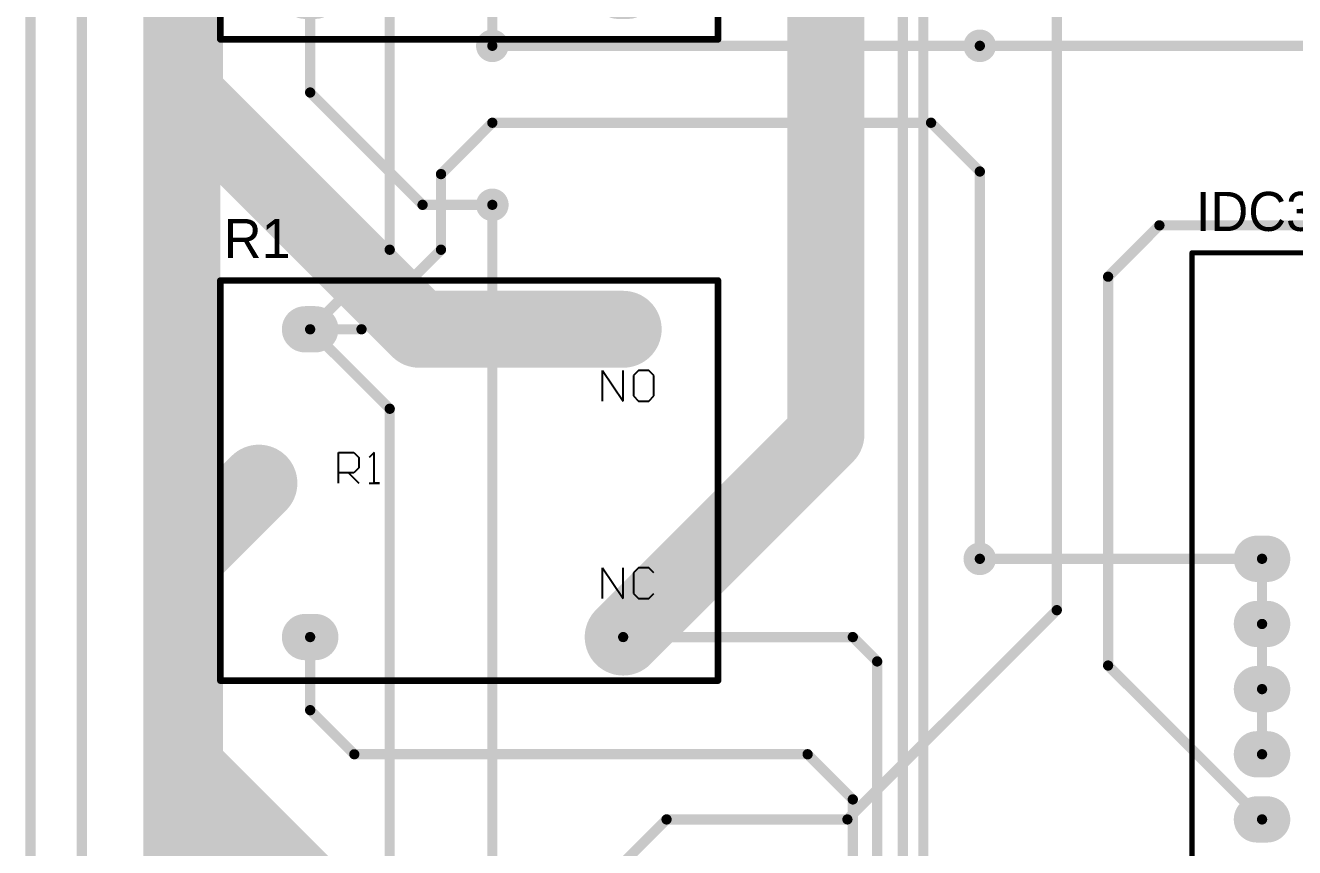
# Model space of a CAD drawing. Header units: millimetres. Extents: x 1.1 to 12.7, y 1.1 to 8.9.
# Drawn here: x 1.189 to 3.137, y 5.591 to 6.853 of the extents above; entities that cross this region are included whole.
import ezdxf

# ---------------------------------------------------------------- set-up
doc = ezdxf.new("R2010")
doc.units = ezdxf.units.MM
doc.header["$MEASUREMENT"] = 0
for name, color, linetype in [('BottomLayer', 5, 'Continuous'), ('BottomSolder', 6, 'Continuous'), ('Mechanical29', 56, 'Continuous'), ('MultiLayer', 9, 'Continuous'), ('PadHoleLayer', 156, 'Continuous'), ('TopLayer', 1, 'Continuous'), ('TopOverlay', 2, 'Continuous'), ('TopSolder', 216, 'Continuous'), ('ViaHoleLayer', 16, 'Continuous')]:
    doc.layers.add(name, color=color, linetype=linetype)

# ---------------------------------------------------------------- blocks, each defined once
blk = doc.blocks.new('RELAYARP03F_22')
at = {"layer": 'BottomLayer', "const_width": 0.063}
for points in [[(-0.2323, 0.2362), (-0.248, 0.2362)], [(0.248, 0.2362), (0.2323, 0.2362)], [(-0.311, 0), (-0.3268, 0)], [(-0.2323, -0.2362), (-0.248, -0.2362)], [(0.248, -0.2362), (0.2323, -0.2362)]]:
    blk.add_lwpolyline(points, dxfattribs=at)
at = {"layer": 'BottomLayer', "const_width": 0.0315}
for points in [[(-0.2638, 0.2362, 1), (-0.2323, 0.2362, 1)], [(-0.248, 0.2362, 1), (-0.2165, 0.2362, 1)], [(0.2165, 0.2362, 1), (0.248, 0.2362, 1)], [(0.2323, 0.2362, 1), (0.2638, 0.2362, 1)], [(-0.3425, 0, 1), (-0.311, 0, 1)], [(-0.3268, 0, 1), (-0.2953, 0, 1)], [(-0.2638, -0.2362, 1), (-0.2323, -0.2362, 1)], [(-0.248, -0.2362, 1), (-0.2165, -0.2362, 1)], [(0.2165, -0.2362, 1), (0.248, -0.2362, 1)], [(0.2323, -0.2362, 1), (0.2638, -0.2362, 1)]]:
    blk.add_lwpolyline(points, format="xyb", close=True, dxfattribs=at)
at = {"layer": 'BottomSolder', "const_width": 0.071}
for points in [[(-0.2323, 0.2362), (-0.248, 0.2362)], [(0.248, 0.2362), (0.2323, 0.2362)], [(-0.311, 0), (-0.3268, 0)], [(-0.2323, -0.2362), (-0.248, -0.2362)], [(0.248, -0.2362), (0.2323, -0.2362)]]:
    blk.add_lwpolyline(points, dxfattribs=at)
at = {"layer": 'BottomSolder', "const_width": 0.0355}
for points in [[(-0.2658, 0.2362, 1), (-0.2303, 0.2362, 1)], [(-0.25, 0.2362, 1), (-0.2145, 0.2362, 1)], [(0.2145, 0.2362, 1), (0.25, 0.2362, 1)], [(0.2303, 0.2362, 1), (0.2658, 0.2362, 1)], [(-0.3445, 0, 1), (-0.309, 0, 1)], [(-0.3288, 0, 1), (-0.2933, 0, 1)], [(-0.2658, -0.2362, 1), (-0.2303, -0.2362, 1)], [(-0.25, -0.2362, 1), (-0.2145, -0.2362, 1)], [(0.2145, -0.2362, 1), (0.25, -0.2362, 1)], [(0.2303, -0.2362, 1), (0.2658, -0.2362, 1)]]:
    blk.add_lwpolyline(points, format="xyb", close=True, dxfattribs=at)
at = {"layer": 'Mechanical29'}
for p, q in [((0.2087, 0.126), (0.2087, 0.1732)), ((0.2087, 0.1732), (0.2401, 0.126)), ((0.2401, 0.126), (0.2401, 0.1732)), ((0.2638, 0.1732), (0.2559, 0.1653)), ((0.2559, 0.1653), (0.2559, 0.1339)), ((0.2795, 0.1732), (0.2638, 0.1732)), ((0.2874, 0.1653), (0.2795, 0.1732)), ((0.2874, 0.1339), (0.2874, 0.1653)), ((0.2559, 0.1339), (0.2638, 0.126)), ((0.2638, 0.126), (0.2795, 0.126)), ((0.2795, 0.126), (0.2874, 0.1339)), ((-0.1969, 0), (-0.1969, 0.0472)), ((-0.1969, 0.0472), (-0.1732, 0.0472)), ((-0.1732, 0.0472), (-0.1654, 0.0394)), ((-0.1654, 0.0394), (-0.1654, 0.0236)), ((-0.1496, 0.0472), (-0.1181, 0.0472)), ((-0.1181, 0.0394), (-0.1496, 0.0079)), ((-0.1181, 0.0472), (-0.1181, 0.0394)), ((-0.1654, 0.0236), (-0.1732, 0.0157)), ((-0.1732, 0.0157), (-0.1969, 0.0157)), ((-0.1811, 0.0157), (-0.1654, 0)), ((-0.1496, 0.0079), (-0.1496, 0)), ((0.2087, -0.1772), (0.2087, -0.1299)), ((0.2087, -0.1299), (0.2401, -0.1772)), ((0.2401, -0.1772), (0.2401, -0.1299)), ((0.2638, -0.1299), (0.2559, -0.1378)), ((0.2795, -0.1299), (0.2638, -0.1299)), ((0.2874, -0.1378), (0.2795, -0.1299)), ((0.2559, -0.1378), (0.2559, -0.1693)), ((0.2559, -0.1693), (0.2638, -0.1772)), ((0.2795, -0.1772), (0.2874, -0.1693)), ((0.2638, -0.1772), (0.2795, -0.1772))]:
    blk.add_line(p, q, dxfattribs=at)
at = {"layer": 'Mechanical29', "const_width": 0.01}
for points in [[(-0.378, 0.311), (0.3858, 0.311)], [(-0.378, -0.3031), (-0.378, 0.311)], [(0.3858, -0.3031), (0.3858, 0.311)], [(-0.378, -0.3031), (0.3858, -0.3031)]]:
    blk.add_lwpolyline(points, dxfattribs=at)
at = {"layer": 'Mechanical29', "const_width": 0.005}
for points in [[(-0.3805, 0.311, 1), (-0.3755, 0.311, 1)], [(-0.3805, 0.311, 1), (-0.3755, 0.311, 1)], [(0.3833, 0.311, 1), (0.3883, 0.311, 1)], [(0.3833, 0.311, 1), (0.3883, 0.311, 1)], [(-0.3805, -0.3031, 1), (-0.3755, -0.3031, 1)], [(-0.3805, -0.3031, 1), (-0.3755, -0.3031, 1)], [(0.3833, -0.3031, 1), (0.3883, -0.3031, 1)], [(0.3833, -0.3031, 1), (0.3883, -0.3031, 1)]]:
    blk.add_lwpolyline(points, format="xyb", close=True, dxfattribs=at)
at = {"layer": 'MultiLayer', "const_width": 0.063}
for points in [[(-0.2323, 0.2362), (-0.248, 0.2362)], [(0.248, 0.2362), (0.2323, 0.2362)], [(-0.311, 0), (-0.3268, 0)], [(-0.2323, -0.2362), (-0.248, -0.2362)], [(0.248, -0.2362), (0.2323, -0.2362)]]:
    blk.add_lwpolyline(points, dxfattribs=at)
at = {"layer": 'MultiLayer', "const_width": 0.0315}
for points in [[(-0.2638, 0.2362, 1), (-0.2323, 0.2362, 1)], [(-0.248, 0.2362, 1), (-0.2165, 0.2362, 1)], [(0.2165, 0.2362, 1), (0.248, 0.2362, 1)], [(0.2323, 0.2362, 1), (0.2638, 0.2362, 1)], [(-0.3425, 0, 1), (-0.311, 0, 1)], [(-0.3268, 0, 1), (-0.2953, 0, 1)], [(-0.2638, -0.2362, 1), (-0.2323, -0.2362, 1)], [(-0.248, -0.2362, 1), (-0.2165, -0.2362, 1)], [(0.2165, -0.2362, 1), (0.248, -0.2362, 1)], [(0.2323, -0.2362, 1), (0.2638, -0.2362, 1)]]:
    blk.add_lwpolyline(points, format="xyb", close=True, dxfattribs=at)
at = {"layer": 'PadHoleLayer', "const_width": 0.0295}
for points in [[(-0.2549, 0.2362, 1), (-0.2254, 0.2362, 1)], [(0.2254, 0.2362, 1), (0.2549, 0.2362, 1)], [(-0.3337, 0, 1), (-0.3041, 0, 1)], [(-0.2549, -0.2362, 1), (-0.2254, -0.2362, 1)], [(0.2254, -0.2362, 1), (0.2549, -0.2362, 1)]]:
    blk.add_lwpolyline(points, format="xyb", close=True, dxfattribs=at)
at = {"layer": 'TopLayer', "const_width": 0.063}
for points in [[(-0.2323, 0.2362), (-0.248, 0.2362)], [(0.248, 0.2362), (0.2323, 0.2362)], [(-0.311, 0), (-0.3268, 0)], [(-0.2323, -0.2362), (-0.248, -0.2362)], [(0.248, -0.2362), (0.2323, -0.2362)]]:
    blk.add_lwpolyline(points, dxfattribs=at)
at = {"layer": 'TopLayer', "const_width": 0.0315}
for points in [[(-0.2638, 0.2362, 1), (-0.2323, 0.2362, 1)], [(-0.248, 0.2362, 1), (-0.2165, 0.2362, 1)], [(0.2165, 0.2362, 1), (0.248, 0.2362, 1)], [(0.2323, 0.2362, 1), (0.2638, 0.2362, 1)], [(-0.3425, 0, 1), (-0.311, 0, 1)], [(-0.3268, 0, 1), (-0.2953, 0, 1)], [(-0.2638, -0.2362, 1), (-0.2323, -0.2362, 1)], [(-0.248, -0.2362, 1), (-0.2165, -0.2362, 1)], [(0.2165, -0.2362, 1), (0.248, -0.2362, 1)], [(0.2323, -0.2362, 1), (0.2638, -0.2362, 1)]]:
    blk.add_lwpolyline(points, format="xyb", close=True, dxfattribs=at)
at = {"layer": 'TopOverlay'}
for p, q in [((0.2087, 0.126), (0.2087, 0.1732)), ((0.2087, 0.1732), (0.2401, 0.126)), ((0.2401, 0.126), (0.2401, 0.1732)), ((0.2638, 0.1732), (0.2559, 0.1653)), ((0.2559, 0.1653), (0.2559, 0.1339)), ((0.2795, 0.1732), (0.2638, 0.1732)), ((0.2874, 0.1653), (0.2795, 0.1732)), ((0.2874, 0.1339), (0.2874, 0.1653)), ((0.2559, 0.1339), (0.2638, 0.126)), ((0.2638, 0.126), (0.2795, 0.126)), ((0.2795, 0.126), (0.2874, 0.1339)), ((0.2087, -0.1772), (0.2087, -0.1299)), ((0.2087, -0.1299), (0.2401, -0.1772)), ((0.2401, -0.1772), (0.2401, -0.1299)), ((0.2638, -0.1299), (0.2559, -0.1378)), ((0.2795, -0.1299), (0.2638, -0.1299)), ((0.2874, -0.1378), (0.2795, -0.1299)), ((0.2559, -0.1378), (0.2559, -0.1693)), ((0.2559, -0.1693), (0.2638, -0.1772)), ((0.2795, -0.1772), (0.2874, -0.1693)), ((0.2638, -0.1772), (0.2795, -0.1772))]:
    blk.add_line(p, q, dxfattribs=at)
at = {"layer": 'TopOverlay', "const_width": 0.01}
for points in [[(-0.378, -0.3031), (-0.378, 0.311)], [(-0.378, 0.311), (0.3858, 0.311)], [(0.3858, -0.3031), (0.3858, 0.311)], [(-0.378, -0.3031), (0.3858, -0.3031)]]:
    blk.add_lwpolyline(points, dxfattribs=at)
at = {"layer": 'TopOverlay', "const_width": 0.005}
for points in [[(-0.3805, 0.311, 1), (-0.3755, 0.311, 1)], [(-0.3805, 0.311, 1), (-0.3755, 0.311, 1)], [(0.3833, 0.311, 1), (0.3883, 0.311, 1)], [(0.3833, 0.311, 1), (0.3883, 0.311, 1)], [(-0.3805, -0.3031, 1), (-0.3755, -0.3031, 1)], [(-0.3805, -0.3031, 1), (-0.3755, -0.3031, 1)], [(0.3833, -0.3031, 1), (0.3883, -0.3031, 1)], [(0.3833, -0.3031, 1), (0.3883, -0.3031, 1)]]:
    blk.add_lwpolyline(points, format="xyb", close=True, dxfattribs=at)
at = {"layer": 'TopSolder', "const_width": 0.071}
for points in [[(-0.2323, 0.2362), (-0.248, 0.2362)], [(0.248, 0.2362), (0.2323, 0.2362)], [(-0.311, 0), (-0.3268, 0)], [(-0.2323, -0.2362), (-0.248, -0.2362)], [(0.248, -0.2362), (0.2323, -0.2362)]]:
    blk.add_lwpolyline(points, dxfattribs=at)
at = {"layer": 'TopSolder', "const_width": 0.0355}
for points in [[(-0.2658, 0.2362, 1), (-0.2303, 0.2362, 1)], [(-0.25, 0.2362, 1), (-0.2145, 0.2362, 1)], [(0.2145, 0.2362, 1), (0.25, 0.2362, 1)], [(0.2303, 0.2362, 1), (0.2658, 0.2362, 1)], [(-0.3445, 0, 1), (-0.309, 0, 1)], [(-0.3288, 0, 1), (-0.2933, 0, 1)], [(-0.2658, -0.2362, 1), (-0.2303, -0.2362, 1)], [(-0.25, -0.2362, 1), (-0.2145, -0.2362, 1)], [(0.2145, -0.2362, 1), (0.25, -0.2362, 1)], [(0.2303, -0.2362, 1), (0.2658, -0.2362, 1)]]:
    blk.add_lwpolyline(points, format="xyb", close=True, dxfattribs=at)
blk = doc.blocks.new('RELAYARP03F_28')
at = {"layer": 'BottomLayer', "const_width": 0.063}
for points in [[(-0.2323, 0.2362), (-0.248, 0.2362)], [(0.248, 0.2362), (0.2323, 0.2362)], [(-0.311, 0), (-0.3268, 0)], [(-0.2323, -0.2362), (-0.248, -0.2362)], [(0.248, -0.2362), (0.2323, -0.2362)]]:
    blk.add_lwpolyline(points, dxfattribs=at)
at = {"layer": 'BottomLayer', "const_width": 0.0315}
for points in [[(-0.2638, 0.2362, 1), (-0.2323, 0.2362, 1)], [(-0.248, 0.2362, 1), (-0.2165, 0.2362, 1)], [(0.2165, 0.2362, 1), (0.248, 0.2362, 1)], [(0.2323, 0.2362, 1), (0.2638, 0.2362, 1)], [(-0.3425, 0, 1), (-0.311, 0, 1)], [(-0.3268, 0, 1), (-0.2953, 0, 1)], [(-0.2638, -0.2362, 1), (-0.2323, -0.2362, 1)], [(-0.248, -0.2362, 1), (-0.2165, -0.2362, 1)], [(0.2165, -0.2362, 1), (0.248, -0.2362, 1)], [(0.2323, -0.2362, 1), (0.2638, -0.2362, 1)]]:
    blk.add_lwpolyline(points, format="xyb", close=True, dxfattribs=at)
at = {"layer": 'BottomSolder', "const_width": 0.071}
for points in [[(-0.2323, 0.2362), (-0.248, 0.2362)], [(0.248, 0.2362), (0.2323, 0.2362)], [(-0.311, 0), (-0.3268, 0)], [(-0.2323, -0.2362), (-0.248, -0.2362)], [(0.248, -0.2362), (0.2323, -0.2362)]]:
    blk.add_lwpolyline(points, dxfattribs=at)
at = {"layer": 'BottomSolder', "const_width": 0.0355}
for points in [[(-0.2658, 0.2362, 1), (-0.2303, 0.2362, 1)], [(-0.25, 0.2362, 1), (-0.2145, 0.2362, 1)], [(0.2145, 0.2362, 1), (0.25, 0.2362, 1)], [(0.2303, 0.2362, 1), (0.2658, 0.2362, 1)], [(-0.3445, 0, 1), (-0.309, 0, 1)], [(-0.3288, 0, 1), (-0.2933, 0, 1)], [(-0.2658, -0.2362, 1), (-0.2303, -0.2362, 1)], [(-0.25, -0.2362, 1), (-0.2145, -0.2362, 1)], [(0.2145, -0.2362, 1), (0.25, -0.2362, 1)], [(0.2303, -0.2362, 1), (0.2658, -0.2362, 1)]]:
    blk.add_lwpolyline(points, format="xyb", close=True, dxfattribs=at)
at = {"layer": 'Mechanical29'}
for p, q in [((0.2087, 0.126), (0.2087, 0.1732)), ((0.2087, 0.1732), (0.2401, 0.126)), ((0.2401, 0.126), (0.2401, 0.1732)), ((0.2638, 0.1732), (0.2559, 0.1653)), ((0.2559, 0.1653), (0.2559, 0.1339)), ((0.2795, 0.1732), (0.2638, 0.1732)), ((0.2874, 0.1653), (0.2795, 0.1732)), ((0.2874, 0.1339), (0.2874, 0.1653)), ((0.2559, 0.1339), (0.2638, 0.126)), ((0.2638, 0.126), (0.2795, 0.126)), ((0.2795, 0.126), (0.2874, 0.1339)), ((-0.1969, 0), (-0.1969, 0.0472)), ((-0.1969, 0.0472), (-0.1732, 0.0472)), ((-0.1732, 0.0472), (-0.1654, 0.0394)), ((-0.1654, 0.0394), (-0.1654, 0.0236)), ((-0.1418, 0.0472), (-0.1496, 0.0394)), ((-0.1418, 0), (-0.1418, 0.0472)), ((-0.1654, 0.0236), (-0.1732, 0.0157)), ((-0.1732, 0.0157), (-0.1969, 0.0157)), ((-0.1811, 0.0157), (-0.1654, 0)), ((-0.1496, 0), (-0.1339, 0)), ((-0.1339, 0), (-0.1418, 0)), ((0.2087, -0.1772), (0.2087, -0.1299)), ((0.2087, -0.1299), (0.2401, -0.1772)), ((0.2401, -0.1772), (0.2401, -0.1299)), ((0.2638, -0.1299), (0.2559, -0.1378)), ((0.2795, -0.1299), (0.2638, -0.1299)), ((0.2874, -0.1378), (0.2795, -0.1299)), ((0.2559, -0.1378), (0.2559, -0.1693)), ((0.2559, -0.1693), (0.2638, -0.1772)), ((0.2795, -0.1772), (0.2874, -0.1693)), ((0.2638, -0.1772), (0.2795, -0.1772))]:
    blk.add_line(p, q, dxfattribs=at)
at = {"layer": 'Mechanical29', "const_width": 0.01}
for points in [[(-0.378, 0.311), (0.3858, 0.311)], [(-0.378, -0.3031), (-0.378, 0.311)], [(0.3858, -0.3031), (0.3858, 0.311)], [(-0.378, -0.3031), (0.3858, -0.3031)]]:
    blk.add_lwpolyline(points, dxfattribs=at)
at = {"layer": 'Mechanical29', "const_width": 0.005}
for points in [[(-0.3805, 0.311, 1), (-0.3755, 0.311, 1)], [(-0.3805, 0.311, 1), (-0.3755, 0.311, 1)], [(0.3833, 0.311, 1), (0.3883, 0.311, 1)], [(0.3833, 0.311, 1), (0.3883, 0.311, 1)], [(-0.3805, -0.3031, 1), (-0.3755, -0.3031, 1)], [(-0.3805, -0.3031, 1), (-0.3755, -0.3031, 1)], [(0.3833, -0.3031, 1), (0.3883, -0.3031, 1)], [(0.3833, -0.3031, 1), (0.3883, -0.3031, 1)]]:
    blk.add_lwpolyline(points, format="xyb", close=True, dxfattribs=at)
at = {"layer": 'MultiLayer', "const_width": 0.063}
for points in [[(-0.2323, 0.2362), (-0.248, 0.2362)], [(0.248, 0.2362), (0.2323, 0.2362)], [(-0.311, 0), (-0.3268, 0)], [(-0.2323, -0.2362), (-0.248, -0.2362)], [(0.248, -0.2362), (0.2323, -0.2362)]]:
    blk.add_lwpolyline(points, dxfattribs=at)
at = {"layer": 'MultiLayer', "const_width": 0.0315}
for points in [[(-0.2638, 0.2362, 1), (-0.2323, 0.2362, 1)], [(-0.248, 0.2362, 1), (-0.2165, 0.2362, 1)], [(0.2165, 0.2362, 1), (0.248, 0.2362, 1)], [(0.2323, 0.2362, 1), (0.2638, 0.2362, 1)], [(-0.3425, 0, 1), (-0.311, 0, 1)], [(-0.3268, 0, 1), (-0.2953, 0, 1)], [(-0.2638, -0.2362, 1), (-0.2323, -0.2362, 1)], [(-0.248, -0.2362, 1), (-0.2165, -0.2362, 1)], [(0.2165, -0.2362, 1), (0.248, -0.2362, 1)], [(0.2323, -0.2362, 1), (0.2638, -0.2362, 1)]]:
    blk.add_lwpolyline(points, format="xyb", close=True, dxfattribs=at)
at = {"layer": 'PadHoleLayer', "const_width": 0.0295}
for points in [[(-0.2549, 0.2362, 1), (-0.2254, 0.2362, 1)], [(0.2254, 0.2362, 1), (0.2549, 0.2362, 1)], [(-0.3337, 0, 1), (-0.3041, 0, 1)], [(-0.2549, -0.2362, 1), (-0.2254, -0.2362, 1)], [(0.2254, -0.2362, 1), (0.2549, -0.2362, 1)]]:
    blk.add_lwpolyline(points, format="xyb", close=True, dxfattribs=at)
at = {"layer": 'TopLayer', "const_width": 0.063}
for points in [[(-0.2323, 0.2362), (-0.248, 0.2362)], [(0.248, 0.2362), (0.2323, 0.2362)], [(-0.311, 0), (-0.3268, 0)], [(-0.2323, -0.2362), (-0.248, -0.2362)], [(0.248, -0.2362), (0.2323, -0.2362)]]:
    blk.add_lwpolyline(points, dxfattribs=at)
at = {"layer": 'TopLayer', "const_width": 0.0315}
for points in [[(-0.2638, 0.2362, 1), (-0.2323, 0.2362, 1)], [(-0.248, 0.2362, 1), (-0.2165, 0.2362, 1)], [(0.2165, 0.2362, 1), (0.248, 0.2362, 1)], [(0.2323, 0.2362, 1), (0.2638, 0.2362, 1)], [(-0.3425, 0, 1), (-0.311, 0, 1)], [(-0.3268, 0, 1), (-0.2953, 0, 1)], [(-0.2638, -0.2362, 1), (-0.2323, -0.2362, 1)], [(-0.248, -0.2362, 1), (-0.2165, -0.2362, 1)], [(0.2165, -0.2362, 1), (0.248, -0.2362, 1)], [(0.2323, -0.2362, 1), (0.2638, -0.2362, 1)]]:
    blk.add_lwpolyline(points, format="xyb", close=True, dxfattribs=at)
at = {"layer": 'TopOverlay'}
for p, q in [((0.2087, 0.126), (0.2087, 0.1732)), ((0.2087, 0.1732), (0.2401, 0.126)), ((0.2401, 0.126), (0.2401, 0.1732)), ((0.2638, 0.1732), (0.2559, 0.1653)), ((0.2559, 0.1653), (0.2559, 0.1339)), ((0.2795, 0.1732), (0.2638, 0.1732)), ((0.2874, 0.1653), (0.2795, 0.1732)), ((0.2874, 0.1339), (0.2874, 0.1653)), ((0.2559, 0.1339), (0.2638, 0.126)), ((0.2638, 0.126), (0.2795, 0.126)), ((0.2795, 0.126), (0.2874, 0.1339)), ((0.2087, -0.1772), (0.2087, -0.1299)), ((0.2087, -0.1299), (0.2401, -0.1772)), ((0.2401, -0.1772), (0.2401, -0.1299)), ((0.2638, -0.1299), (0.2559, -0.1378)), ((0.2795, -0.1299), (0.2638, -0.1299)), ((0.2874, -0.1378), (0.2795, -0.1299)), ((0.2559, -0.1378), (0.2559, -0.1693)), ((0.2559, -0.1693), (0.2638, -0.1772)), ((0.2795, -0.1772), (0.2874, -0.1693)), ((0.2638, -0.1772), (0.2795, -0.1772))]:
    blk.add_line(p, q, dxfattribs=at)
at = {"layer": 'TopOverlay', "const_width": 0.01}
for points in [[(-0.378, -0.3031), (-0.378, 0.311)], [(-0.378, 0.311), (0.3858, 0.311)], [(0.3858, -0.3031), (0.3858, 0.311)], [(-0.378, -0.3031), (0.3858, -0.3031)]]:
    blk.add_lwpolyline(points, dxfattribs=at)
at = {"layer": 'TopOverlay', "const_width": 0.005}
for points in [[(-0.3805, 0.311, 1), (-0.3755, 0.311, 1)], [(-0.3805, 0.311, 1), (-0.3755, 0.311, 1)], [(0.3833, 0.311, 1), (0.3883, 0.311, 1)], [(0.3833, 0.311, 1), (0.3883, 0.311, 1)], [(-0.3805, -0.3031, 1), (-0.3755, -0.3031, 1)], [(-0.3805, -0.3031, 1), (-0.3755, -0.3031, 1)], [(0.3833, -0.3031, 1), (0.3883, -0.3031, 1)], [(0.3833, -0.3031, 1), (0.3883, -0.3031, 1)]]:
    blk.add_lwpolyline(points, format="xyb", close=True, dxfattribs=at)
at = {"layer": 'TopSolder', "const_width": 0.071}
for points in [[(-0.2323, 0.2362), (-0.248, 0.2362)], [(0.248, 0.2362), (0.2323, 0.2362)], [(-0.311, 0), (-0.3268, 0)], [(-0.2323, -0.2362), (-0.248, -0.2362)], [(0.248, -0.2362), (0.2323, -0.2362)]]:
    blk.add_lwpolyline(points, dxfattribs=at)
at = {"layer": 'TopSolder', "const_width": 0.0355}
for points in [[(-0.2658, 0.2362, 1), (-0.2303, 0.2362, 1)], [(-0.25, 0.2362, 1), (-0.2145, 0.2362, 1)], [(0.2145, 0.2362, 1), (0.25, 0.2362, 1)], [(0.2303, 0.2362, 1), (0.2658, 0.2362, 1)], [(-0.3445, 0, 1), (-0.309, 0, 1)], [(-0.3288, 0, 1), (-0.2933, 0, 1)], [(-0.2658, -0.2362, 1), (-0.2303, -0.2362, 1)], [(-0.25, -0.2362, 1), (-0.2145, -0.2362, 1)], [(0.2145, -0.2362, 1), (0.25, -0.2362, 1)], [(0.2303, -0.2362, 1), (0.2658, -0.2362, 1)]]:
    blk.add_lwpolyline(points, format="xyb", close=True, dxfattribs=at)
blk = doc.blocks.new('IDC34_34')
at = {"layer": 'BottomLayer', "const_width": 0.063}
for points in [[(-0.0421, 0.8), (-0.0579, 0.8)], [(-0.0421, 0.7), (-0.0579, 0.7)], [(-0.0421, 0.6), (-0.0579, 0.6)], [(-0.0421, 0.5), (-0.0579, 0.5)], [(-0.0421, 0.4), (-0.0579, 0.4)]]:
    blk.add_lwpolyline(points, dxfattribs=at)
at = {"layer": 'BottomLayer', "const_width": 0.0315}
for points in [[(-0.0736, 0.8, 1), (-0.0421, 0.8, 1)], [(-0.0579, 0.8, 1), (-0.0264, 0.8, 1)], [(-0.0736, 0.7, 1), (-0.0421, 0.7, 1)], [(-0.0579, 0.7, 1), (-0.0264, 0.7, 1)], [(-0.0736, 0.6, 1), (-0.0421, 0.6, 1)], [(-0.0579, 0.6, 1), (-0.0264, 0.6, 1)], [(-0.0736, 0.5, 1), (-0.0421, 0.5, 1)], [(-0.0579, 0.5, 1), (-0.0264, 0.5, 1)], [(-0.0736, 0.4, 1), (-0.0421, 0.4, 1)], [(-0.0579, 0.4, 1), (-0.0264, 0.4, 1)]]:
    blk.add_lwpolyline(points, format="xyb", close=True, dxfattribs=at)
at = {"layer": 'BottomSolder', "const_width": 0.071}
for points in [[(-0.0421, 0.8), (-0.0579, 0.8)], [(-0.0421, 0.7), (-0.0579, 0.7)], [(-0.0421, 0.6), (-0.0579, 0.6)], [(-0.0421, 0.5), (-0.0579, 0.5)], [(-0.0421, 0.4), (-0.0579, 0.4)]]:
    blk.add_lwpolyline(points, dxfattribs=at)
at = {"layer": 'BottomSolder', "const_width": 0.0355}
for points in [[(-0.0756, 0.8, 1), (-0.0401, 0.8, 1)], [(-0.0599, 0.8, 1), (-0.0244, 0.8, 1)], [(-0.0756, 0.7, 1), (-0.0401, 0.7, 1)], [(-0.0599, 0.7, 1), (-0.0244, 0.7, 1)], [(-0.0756, 0.6, 1), (-0.0401, 0.6, 1)], [(-0.0599, 0.6, 1), (-0.0244, 0.6, 1)], [(-0.0756, 0.5, 1), (-0.0401, 0.5, 1)], [(-0.0599, 0.5, 1), (-0.0244, 0.5, 1)], [(-0.0756, 0.4, 1), (-0.0401, 0.4, 1)], [(-0.0599, 0.4, 1), (-0.0244, 0.4, 1)]]:
    blk.add_lwpolyline(points, format="xyb", close=True, dxfattribs=at)
at = {"layer": 'Mechanical29', "const_width": 0.00787}
for points in [[(-0.1575, 1.2697), (-0.1575, -0.8929)], [(-0.1575, 1.2697), (0.1772, 1.2697)]]:
    blk.add_lwpolyline(points, dxfattribs=at)
at = {"layer": 'Mechanical29', "const_width": 0.00394}
blk.add_lwpolyline([(-0.1594, 1.2697, 1), (-0.1555, 1.2697, 1)], format="xyb", close=True, dxfattribs=at)
blk.add_lwpolyline([(-0.1594, 1.2697, 1), (-0.1555, 1.2697, 1)], format="xyb", close=True, dxfattribs=at)
at = {"layer": 'MultiLayer', "const_width": 0.063}
for points in [[(-0.0421, 0.8), (-0.0579, 0.8)], [(-0.0421, 0.7), (-0.0579, 0.7)], [(-0.0421, 0.6), (-0.0579, 0.6)], [(-0.0421, 0.5), (-0.0579, 0.5)], [(-0.0421, 0.4), (-0.0579, 0.4)]]:
    blk.add_lwpolyline(points, dxfattribs=at)
at = {"layer": 'MultiLayer', "const_width": 0.0315}
for points in [[(-0.0736, 0.8, 1), (-0.0421, 0.8, 1)], [(-0.0579, 0.8, 1), (-0.0264, 0.8, 1)], [(-0.0736, 0.7, 1), (-0.0421, 0.7, 1)], [(-0.0579, 0.7, 1), (-0.0264, 0.7, 1)], [(-0.0736, 0.6, 1), (-0.0421, 0.6, 1)], [(-0.0579, 0.6, 1), (-0.0264, 0.6, 1)], [(-0.0736, 0.5, 1), (-0.0421, 0.5, 1)], [(-0.0579, 0.5, 1), (-0.0264, 0.5, 1)], [(-0.0736, 0.4, 1), (-0.0421, 0.4, 1)], [(-0.0579, 0.4, 1), (-0.0264, 0.4, 1)]]:
    blk.add_lwpolyline(points, format="xyb", close=True, dxfattribs=at)
at = {"layer": 'PadHoleLayer', "const_width": 0.0138}
for points in [[(-0.0569, 0.8, 1), (-0.0431, 0.8, 1)], [(-0.0569, 0.7, 1), (-0.0431, 0.7, 1)], [(-0.0569, 0.6, 1), (-0.0431, 0.6, 1)], [(-0.0569, 0.5, 1), (-0.0431, 0.5, 1)], [(-0.0569, 0.4, 1), (-0.0431, 0.4, 1)]]:
    blk.add_lwpolyline(points, format="xyb", close=True, dxfattribs=at)
at = {"layer": 'TopLayer', "const_width": 0.063}
for points in [[(-0.0421, 0.8), (-0.0579, 0.8)], [(-0.0421, 0.7), (-0.0579, 0.7)], [(-0.0421, 0.6), (-0.0579, 0.6)], [(-0.0421, 0.5), (-0.0579, 0.5)], [(-0.0421, 0.4), (-0.0579, 0.4)]]:
    blk.add_lwpolyline(points, dxfattribs=at)
at = {"layer": 'TopLayer', "const_width": 0.0315}
for points in [[(-0.0736, 0.8, 1), (-0.0421, 0.8, 1)], [(-0.0579, 0.8, 1), (-0.0264, 0.8, 1)], [(-0.0736, 0.7, 1), (-0.0421, 0.7, 1)], [(-0.0579, 0.7, 1), (-0.0264, 0.7, 1)], [(-0.0736, 0.6, 1), (-0.0421, 0.6, 1)], [(-0.0579, 0.6, 1), (-0.0264, 0.6, 1)], [(-0.0736, 0.5, 1), (-0.0421, 0.5, 1)], [(-0.0579, 0.5, 1), (-0.0264, 0.5, 1)], [(-0.0736, 0.4, 1), (-0.0421, 0.4, 1)], [(-0.0579, 0.4, 1), (-0.0264, 0.4, 1)]]:
    blk.add_lwpolyline(points, format="xyb", close=True, dxfattribs=at)
at = {"layer": 'TopOverlay', "const_width": 0.00787}
for points in [[(-0.1575, 1.2697), (0.1772, 1.2697)], [(-0.1575, 1.2697), (-0.1575, -1.2697)]]:
    blk.add_lwpolyline(points, dxfattribs=at)
at = {"layer": 'TopOverlay', "const_width": 0.00394}
blk.add_lwpolyline([(-0.1594, 1.2697, 1), (-0.1555, 1.2697, 1)], format="xyb", close=True, dxfattribs=at)
blk.add_lwpolyline([(-0.1594, 1.2697, 1), (-0.1555, 1.2697, 1)], format="xyb", close=True, dxfattribs=at)
at = {"layer": 'TopSolder', "const_width": 0.071}
for points in [[(-0.0421, 0.8), (-0.0579, 0.8)], [(-0.0421, 0.7), (-0.0579, 0.7)], [(-0.0421, 0.6), (-0.0579, 0.6)], [(-0.0421, 0.5), (-0.0579, 0.5)], [(-0.0421, 0.4), (-0.0579, 0.4)]]:
    blk.add_lwpolyline(points, dxfattribs=at)
at = {"layer": 'TopSolder', "const_width": 0.0355}
for points in [[(-0.0756, 0.8, 1), (-0.0401, 0.8, 1)], [(-0.0599, 0.8, 1), (-0.0244, 0.8, 1)], [(-0.0756, 0.7, 1), (-0.0401, 0.7, 1)], [(-0.0599, 0.7, 1), (-0.0244, 0.7, 1)], [(-0.0756, 0.6, 1), (-0.0401, 0.6, 1)], [(-0.0599, 0.6, 1), (-0.0244, 0.6, 1)], [(-0.0756, 0.5, 1), (-0.0401, 0.5, 1)], [(-0.0599, 0.5, 1), (-0.0244, 0.5, 1)], [(-0.0756, 0.4, 1), (-0.0401, 0.4, 1)], [(-0.0599, 0.4, 1), (-0.0244, 0.4, 1)]]:
    blk.add_lwpolyline(points, format="xyb", close=True, dxfattribs=at)

msp = doc.modelspace()

# ---------------------------------------------------------------- linework, layer by layer
at = {"layer": 'BottomLayer'}
for points, const_width in [([(1.4291, 4.1745), (1.4291, 8.5147)], 0.1181), ([(1.748, 6.5088), (1.748, 7.2489)], 0.0157), ([(2.7717, 5.9556), (2.7717, 7.2509)], 0.0157), ([(1.9055, 6.8218), (2.6535, 6.8218)], 0.0157), ([(1.8268, 6.6249), (1.9055, 6.7037)], 0.0157), ([(1.9055, 6.7037), (2.5787, 6.7037)], 0.0157), ([(2.5787, 6.7037), (2.6535, 6.6289)], 0.0157), ([(1.8268, 6.5088), (1.8268, 6.6249)], 0.0157), ([(2.6535, 6.0344), (2.6535, 6.6289)], 0.0157), ([(1.9055, 4.617), (1.9055, 6.5777)], 0.0157), ([(2.8504, 6.4674), (2.9291, 6.5462)], 0.0157), ([(2.9291, 6.5462), (3.3622, 6.5462)], 0.0157), ([(1.626, 6.3867), (1.748, 6.5088)], 0.0157), ([(1.7047, 6.3867), (1.8268, 6.5088)], 0.0157), ([(2.8504, 5.8706), (2.8504, 6.4674)], 0.0157), ([(1.626, 6.3867), (1.7047, 6.3867)], 0.0157), ([(1.626, 6.3867), (1.748, 6.2647)], 0.0157), ([(1.748, 5.4852), (1.748, 6.2647)], 0.0157), ([(2.4504, 5.6344), (2.7717, 5.9556)], 0.0157), ([(2.8504, 5.8706), (3.0866, 5.6344)], 0.0157), ([(2.0236, 5.4852), (2.1728, 5.6344)], 0.0157), ([(2.1728, 5.6344), (2.4504, 5.6344)], 0.0157)]:
    msp.add_lwpolyline(points, dxfattribs=dict(at, const_width=const_width))
for points, const_width in [([(1.893, 6.8218, 1), (1.918, 6.8218, 1)], 0.025), ([(2.641, 6.8218, 1), (2.666, 6.8218, 1)], 0.025), ([(1.9016, 6.8218, 1), (1.9094, 6.8218, 1)], 0.00787), ([(2.6496, 6.8218, 1), (2.6575, 6.8218, 1)], 0.00787), ([(1.9016, 6.7037, 1), (1.9094, 6.7037, 1)], 0.00787), ([(1.9016, 6.7037, 1), (1.9094, 6.7037, 1)], 0.00787), ([(2.5748, 6.7037, 1), (2.5827, 6.7037, 1)], 0.00787), ([(2.5748, 6.7037, 1), (2.5827, 6.7037, 1)], 0.00787), ([(1.8228, 6.6249, 1), (1.8307, 6.6249, 1)], 0.00787), ([(1.8228, 6.6249, 1), (1.8307, 6.6249, 1)], 0.00787), ([(2.6496, 6.6289, 1), (2.6575, 6.6289, 1)], 0.00787), ([(2.6496, 6.6289, 1), (2.6575, 6.6289, 1)], 0.00787), ([(1.893, 6.5777, 1), (1.918, 6.5777, 1)], 0.025), ([(1.9016, 6.5777, 1), (1.9094, 6.5777, 1)], 0.00787), ([(2.9252, 6.5462, 1), (2.9331, 6.5462, 1)], 0.00787), ([(2.9252, 6.5462, 1), (2.9331, 6.5462, 1)], 0.00787), ([(1.7441, 6.5088, 1), (1.752, 6.5088, 1)], 0.00787), ([(1.7441, 6.5088, 1), (1.752, 6.5088, 1)], 0.00787), ([(1.8228, 6.5088, 1), (1.8307, 6.5088, 1)], 0.00787), ([(1.8228, 6.5088, 1), (1.8307, 6.5088, 1)], 0.00787), ([(2.8465, 6.4674, 1), (2.8543, 6.4674, 1)], 0.00787), ([(2.8465, 6.4674, 1), (2.8543, 6.4674, 1)], 0.00787), ([(1.622, 6.3867, 1), (1.6299, 6.3867, 1)], 0.00787), ([(1.622, 6.3867, 1), (1.6299, 6.3867, 1)], 0.00787), ([(1.622, 6.3867, 1), (1.6299, 6.3867, 1)], 0.00787), ([(1.7008, 6.3867, 1), (1.7087, 6.3867, 1)], 0.00787), ([(1.7008, 6.3867, 1), (1.7087, 6.3867, 1)], 0.00787), ([(1.7441, 6.2647, 1), (1.752, 6.2647, 1)], 0.00787), ([(1.7441, 6.2647, 1), (1.752, 6.2647, 1)], 0.00787), ([(2.641, 6.0344, 1), (2.666, 6.0344, 1)], 0.025), ([(2.6496, 6.0344, 1), (2.6575, 6.0344, 1)], 0.00787), ([(2.7677, 5.9556, 1), (2.7756, 5.9556, 1)], 0.00787), ([(2.7677, 5.9556, 1), (2.7756, 5.9556, 1)], 0.00787), ([(2.8465, 5.8706, 1), (2.8543, 5.8706, 1)], 0.00787), ([(2.8465, 5.8706, 1), (2.8543, 5.8706, 1)], 0.00787), ([(2.1689, 5.6344, 1), (2.1768, 5.6344, 1)], 0.00787), ([(2.1689, 5.6344, 1), (2.1768, 5.6344, 1)], 0.00787), ([(2.4465, 5.6344, 1), (2.4543, 5.6344, 1)], 0.00787), ([(2.4465, 5.6344, 1), (2.4543, 5.6344, 1)], 0.00787), ([(3.0827, 5.6344, 1), (3.0906, 5.6344, 1)], 0.00787)]:
    msp.add_lwpolyline(points, format="xyb", close=True, dxfattribs=dict(at, const_width=const_width))
at = {"layer": 'MultiLayer', "const_width": 0.025}
for points in [[(1.893, 6.8218, 1), (1.918, 6.8218, 1)], [(2.641, 6.8218, 1), (2.666, 6.8218, 1)], [(1.893, 6.5777, 1), (1.918, 6.5777, 1)], [(2.641, 6.0344, 1), (2.666, 6.0344, 1)]]:
    msp.add_lwpolyline(points, format="xyb", close=True, dxfattribs=at)
at = {"layer": 'TopLayer'}
for points, const_width in [([(1.1969, 3.7214), (1.1969, 8.558)], 0.0157), ([(2.4173, 6.2253), (2.4173, 7.4123)], 0.1181), ([(1.2756, 3.7608), (1.2756, 7.3336)], 0.0157), ([(2.5354, 5.3131), (2.5354, 7.2923)], 0.0157), ([(2.5669, 5.3816), (2.5669, 7.2792)], 0.0157), ([(1.4331, 6.747), (1.4331, 7.0206)], 0.1181), ([(1.9055, 6.8218), (1.9055, 6.9399)], 0.0157), ([(1.626, 6.7501), (1.626, 6.8986)], 0.0157), ([(2.6535, 6.8218), (3.2047, 6.8218)], 0.0157), ([(1.4331, 6.747), (1.7933, 6.3867)], 0.1181), ([(1.626, 6.7501), (1.7985, 6.5777)], 0.0157), ([(1.7985, 6.5777), (1.9055, 6.5777)], 0.0157), ([(2.1063, 6.3867), (1.7933, 6.3867)], 0.1181), ([(2.1063, 5.9143), (2.4173, 6.2253)], 0.1181), ([(1.4331, 6.0363), (1.5472, 6.1505)], 0.1181), ([(1.4331, 5.7155), (1.4331, 6.0363)], 0.1181), ([(2.6535, 6.0344), (3.0866, 6.0344)], 0.0157), ([(3.0866, 5.9344), (3.0866, 6.0344)], 0.0157), ([(3.0866, 5.8344), (3.0866, 5.9344)], 0.0157), ([(1.626, 5.8021), (1.626, 5.9143)], 0.0157), ([(2.1063, 5.9143), (2.4587, 5.9143)], 0.0157), ([(2.4587, 5.9143), (2.4961, 5.8769)], 0.0157), ([(2.4961, 5.421), (2.4961, 5.8769)], 0.0157), ([(3.0866, 5.7344), (3.0866, 5.8344)], 0.0157), ([(1.626, 5.8021), (1.6937, 5.7344)], 0.0157), ([(1.4331, 5.7155), (1.7854, 5.3631)], 0.1181), ([(1.6937, 5.7344), (2.3894, 5.7344)], 0.0157), ([(2.3894, 5.7344), (2.4587, 5.6651)], 0.0157), ([(2.4587, 5.4281), (2.4587, 5.6651)], 0.0157)]:
    msp.add_lwpolyline(points, dxfattribs=dict(at, const_width=const_width))
for points, const_width in [([(1.893, 6.8218, 1), (1.918, 6.8218, 1)], 0.025), ([(2.641, 6.8218, 1), (2.666, 6.8218, 1)], 0.025), ([(1.9016, 6.8218, 1), (1.9094, 6.8218, 1)], 0.00787), ([(2.6496, 6.8218, 1), (2.6575, 6.8218, 1)], 0.00787), ([(1.4035, 6.747, 1), (1.4626, 6.747, 1)], 0.0591), ([(1.4035, 6.747, 1), (1.4626, 6.747, 1)], 0.0591), ([(1.622, 6.7501, 1), (1.6299, 6.7501, 1)], 0.00787), ([(1.622, 6.7501, 1), (1.6299, 6.7501, 1)], 0.00787), ([(1.893, 6.5777, 1), (1.918, 6.5777, 1)], 0.025), ([(1.7945, 6.5777, 1), (1.8024, 6.5777, 1)], 0.00787), ([(1.7945, 6.5777, 1), (1.8024, 6.5777, 1)], 0.00787), ([(1.9016, 6.5777, 1), (1.9094, 6.5777, 1)], 0.00787), ([(1.7638, 6.3867, 1), (1.8228, 6.3867, 1)], 0.0591), ([(1.7638, 6.3867, 1), (1.8228, 6.3867, 1)], 0.0591), ([(2.0768, 6.3867, 1), (2.1358, 6.3867, 1)], 0.0591), ([(2.3878, 6.2253, 1), (2.4469, 6.2253, 1)], 0.0591), ([(2.3878, 6.2253, 1), (2.4469, 6.2253, 1)], 0.0591), ([(1.5177, 6.1505, 1), (1.5768, 6.1505, 1)], 0.0591), ([(1.4035, 6.0363, 1), (1.4626, 6.0363, 1)], 0.0591), ([(1.4035, 6.0363, 1), (1.4626, 6.0363, 1)], 0.0591), ([(2.641, 6.0344, 1), (2.666, 6.0344, 1)], 0.025), ([(2.6496, 6.0344, 1), (2.6575, 6.0344, 1)], 0.00787), ([(3.0827, 6.0344, 1), (3.0906, 6.0344, 1)], 0.00787), ([(3.0827, 6.0344, 1), (3.0906, 6.0344, 1)], 0.00787), ([(2.0768, 5.9143, 1), (2.1358, 5.9143, 1)], 0.0591), ([(3.0827, 5.9344, 1), (3.0906, 5.9344, 1)], 0.00787), ([(3.0827, 5.9344, 1), (3.0906, 5.9344, 1)], 0.00787), ([(1.622, 5.9143, 1), (1.6299, 5.9143, 1)], 0.00787), ([(2.1024, 5.9143, 1), (2.1102, 5.9143, 1)], 0.00787), ([(2.4547, 5.9143, 1), (2.4626, 5.9143, 1)], 0.00787), ([(2.4547, 5.9143, 1), (2.4626, 5.9143, 1)], 0.00787), ([(2.4921, 5.8769, 1), (2.5, 5.8769, 1)], 0.00787), ([(2.4921, 5.8769, 1), (2.5, 5.8769, 1)], 0.00787), ([(3.0827, 5.8344, 1), (3.0906, 5.8344, 1)], 0.00787), ([(3.0827, 5.8344, 1), (3.0906, 5.8344, 1)], 0.00787), ([(1.622, 5.8021, 1), (1.6299, 5.8021, 1)], 0.00787), ([(1.622, 5.8021, 1), (1.6299, 5.8021, 1)], 0.00787), ([(1.4035, 5.7155, 1), (1.4626, 5.7155, 1)], 0.0591), ([(1.4035, 5.7155, 1), (1.4626, 5.7155, 1)], 0.0591), ([(1.6898, 5.7344, 1), (1.6976, 5.7344, 1)], 0.00787), ([(1.6898, 5.7344, 1), (1.6976, 5.7344, 1)], 0.00787), ([(2.3854, 5.7344, 1), (2.3933, 5.7344, 1)], 0.00787), ([(2.3854, 5.7344, 1), (2.3933, 5.7344, 1)], 0.00787), ([(3.0827, 5.7344, 1), (3.0906, 5.7344, 1)], 0.00787), ([(2.4547, 5.6651, 1), (2.4626, 5.6651, 1)], 0.00787), ([(2.4547, 5.6651, 1), (2.4626, 5.6651, 1)], 0.00787)]:
    msp.add_lwpolyline(points, format="xyb", close=True, dxfattribs=dict(at, const_width=const_width))
at = {"layer": 'ViaHoleLayer', "const_width": 0.014}
for points in [[(1.8985, 6.8218, 1), (1.9125, 6.8218, 1)], [(2.6465, 6.8218, 1), (2.6605, 6.8218, 1)], [(1.8985, 6.5777, 1), (1.9125, 6.5777, 1)], [(2.6465, 6.0344, 1), (2.6605, 6.0344, 1)]]:
    msp.add_lwpolyline(points, format="xyb", close=True, dxfattribs=at)

# ---------------------------------------------------------------- block references
for name, p in [('RELAYARP03F_22', (1.8661, 7.1348)), ('IDC34_34', (3.1366, 5.2344)), ('RELAYARP03F_28', (1.8661, 6.1505))]:
    msp.add_blockref(name, p)

# ---------------------------------------------------------------- texts
at = {"layer": 'TopOverlay'}
for s, p in [('IDC34', (2.9853, 6.5376)), ('R1', (1.4934, 6.496))]:
    msp.add_text(s, height=0.06, dxfattribs=at).set_placement(p)

doc.saveas('drawing.dxf')
